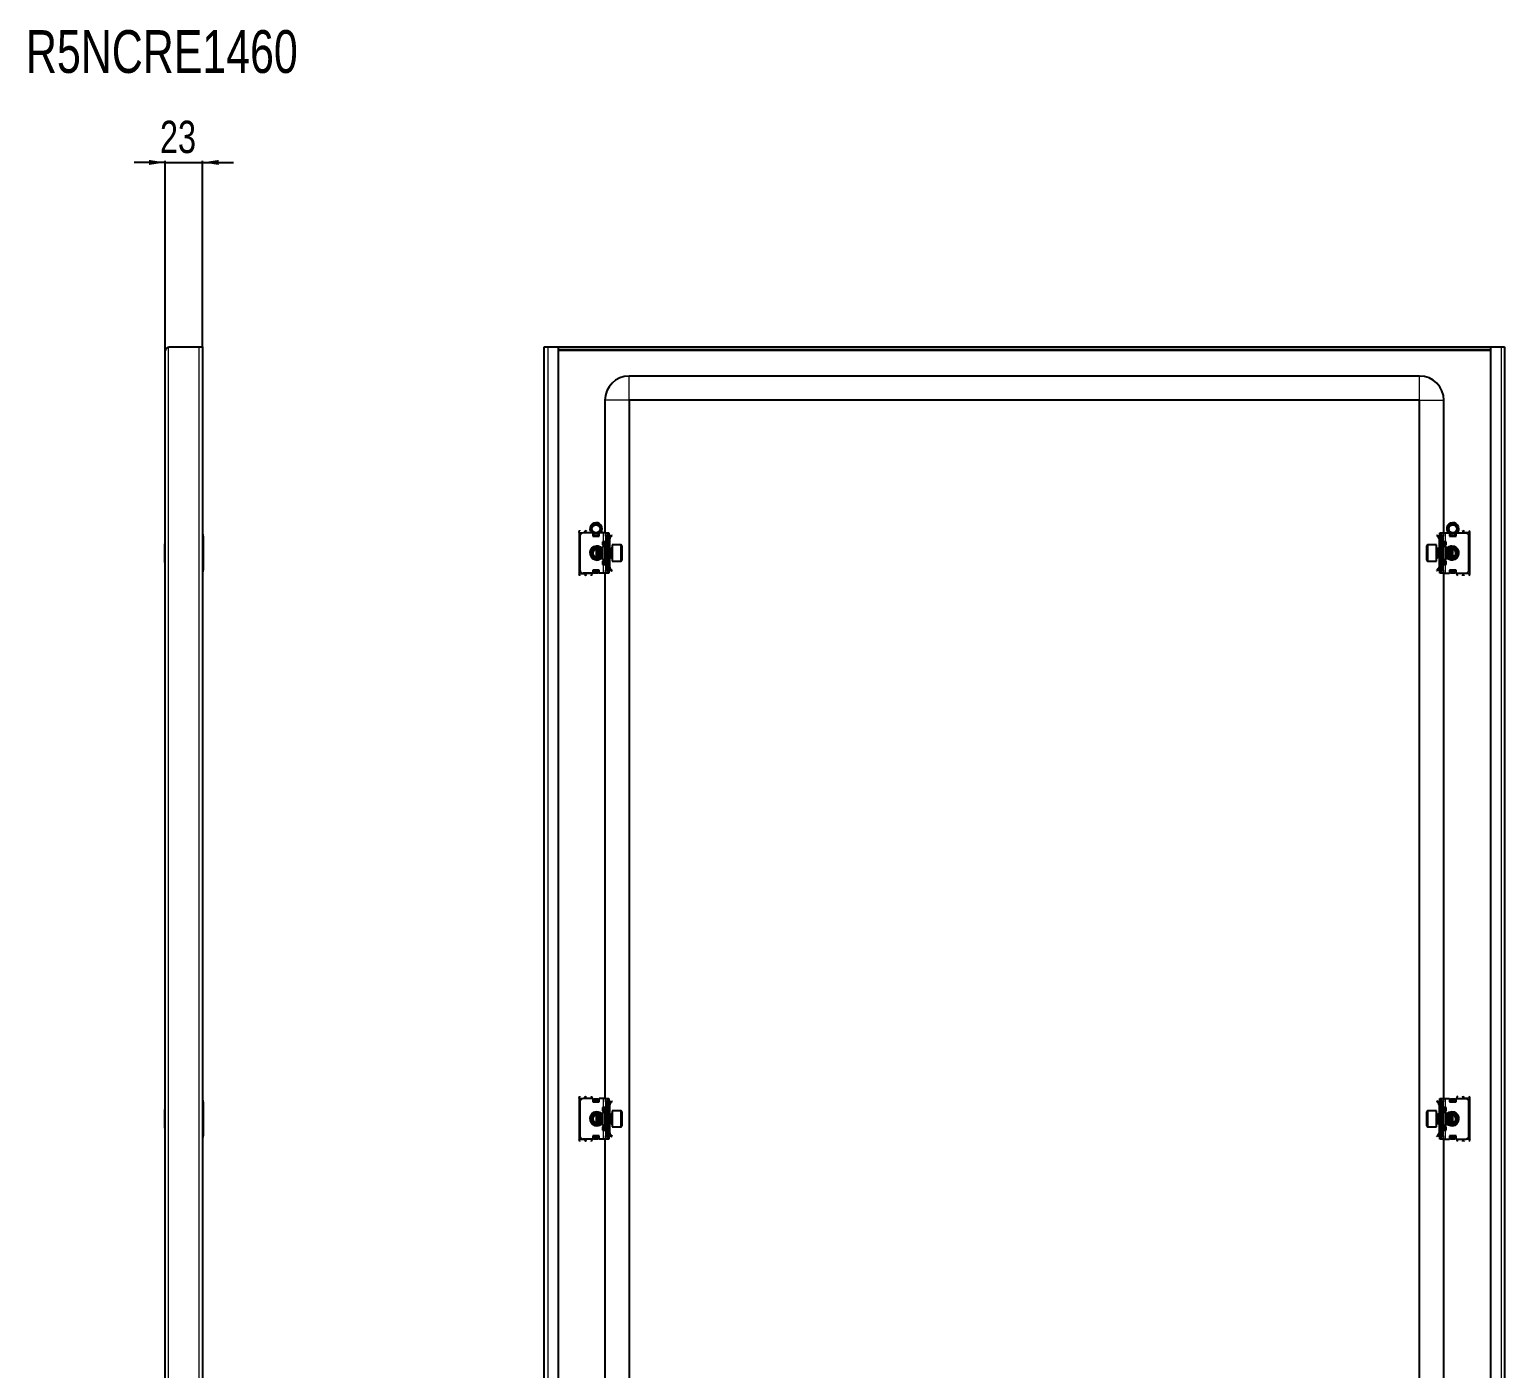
# Model space of a CAD drawing. Header units: millimetres. Extents: x -237 to 1691, y -491 to 1192.
# Drawn here: x 778 to 1691, y 364 to 1192 of the extents above; entities that cross this region are included whole.
import ezdxf

# ---------------------------------------------------------------- set-up
doc = ezdxf.new("R2010")
doc.units = ezdxf.units.MM
doc.layers.add('FORMAT', color=7, linetype='Continuous')
doc.styles.add('SLDTEXTSTYLE0', font='TXT', dxfattribs={"width": 0.75})
doc.dimstyles.new('SLDDIMSTYLE0', dxfattribs={"dimtxt": 20, "dimasz": 10, "dimexe": 0, "dimexo": 0.0625, "dimgap": 5, "dimtad": 2, "dimdec": 1, "dimrnd": 1e-09, "dimzin": 12, "dimdsep": 46, "dimtxsty": 'SLDTEXTSTYLE0', "dimsah": 1, "dimcen": 0.09, "dimadec": 0, "dimazin": 3, "dimtfac": 1, "dimtmove": 0, "dimatfit": 0, "dimfxl": 0, "dimfrac": 2, "dimtolj": 1, "dimtzin": 12, "dimarcsym": 0})

# ---------------------------------------------------------------- blocks, each defined once
blk = doc.blocks.new('_D')
at = {"layer": 'FORMAT'}
for p, q in [((862.25, 1109.7), (843.02, 1109.7)), ((862.25, 993.45), (862.25, 1110.7)), ((862.25, 1109.7), (885.25, 1109.7)), ((885.25, 995.55), (885.25, 1110.7)), ((885.25, 1109.7), (904.48, 1109.7))]:
    blk.add_line(p, q, dxfattribs=at)
for points in [[(862.25, 1109.7), (852.25, 1111.24), (852.25, 1108.17)], [(885.25, 1109.7), (895.25, 1108.17), (895.25, 1111.24)]]:
    blk.add_solid(points, dxfattribs=at)
at = {"layer": 'FORMAT', "insert": (858.97, 1135.49), "char_height": 20, "attachment_point": 1, "style": 'SLDTEXTSTYLE0'}
blk.add_mtext('23', dxfattribs=at)

msp = doc.modelspace()

# ---------------------------------------------------------------- linework, layer by layer
at = {"color": 7, "linetype": 'Continuous', "lineweight": 25}
for p, q in [((864.35, 995.54), (883.15, 995.54)), ((883.15, 995.54), (885.25, 995.54)), ((885.25, 995.54), (885.25, -359.46)), ((1096.72, 995.54), (1098.82, 995.54)), ((1096.72, -359.46), (1096.72, 995.54)), ((1098.82, 995.54), (1105.22, 995.54)), ((1105.22, 995.54), (1105.22, -359.46)), ((1105.22, 995.54), (1682.22, 995.54)), ((1682.22, -359.46), (1682.22, 995.54)), ((1682.22, 995.54), (1688.62, 995.54)), ((1688.62, 995.54), (1690.72, 995.54)), ((1690.72, 995.54), (1690.72, -359.46)), ((862.25, -357.36), (862.25, 993.44)), ((1105.22, 994.04), (1682.22, 994.04)), ((1638.22, 977.54), (1149.22, 977.54)), ((1134.22, 962.54), (1134.22, 880.54)), ((1149.22, 962.54), (1149.22, -326.46)), ((1638.22, 962.54), (1149.22, 962.54)), ((1638.22, -326.46), (1638.22, 962.54)), ((1653.22, 880.54), (1653.22, 962.54)), ((885.75, 878.54), (885.75, 857.54)), ((1118.22, 880.79), (1118.22, 855.29)), ((1118.72, 878.54), (1118.72, 857.54)), ((1126.72, 880.54), (1120.72, 880.54)), ((1126.72, 880.54), (1126.72, 878.54)), ((1126.92, 879.75), (1126.72, 879.87)), ((1126.72, 878.54), (1130.72, 878.54)), ((1126.92, 878.54), (1126.92, 879.75)), ((1126.97, 880.16), (1127.3, 880.39)), ((1127.47, 880.16), (1126.97, 879.81)), ((1126.97, 879.81), (1126.97, 880.16)), ((1126.97, 878.89), (1126.97, 879.81)), ((1126.97, 878.54), (1126.97, 878.89)), ((1127.47, 880.31), (1127.47, 880.16)), ((1127.47, 880.16), (1127.87, 880.16)), ((1129.56, 880.16), (1129.97, 880.16)), ((1129.97, 880.16), (1129.97, 880.31)), ((1130.47, 879.81), (1129.97, 880.16)), ((1130.14, 880.39), (1130.47, 880.16)), ((1130.47, 880.16), (1130.47, 879.81)), ((1130.72, 879.87), (1130.47, 879.72)), ((1130.47, 879.81), (1130.47, 878.89)), ((1130.47, 878.89), (1130.47, 878.54)), ((1133.22, 880.54), (1130.72, 880.54)), ((1130.72, 878.54), (1130.72, 880.54)), ((1134.72, 880.54), (1133.22, 880.54)), ((1134.72, 878.54), (1134.72, 880.54)), ((1134.72, 880.54), (1136.72, 880.54)), ((1134.72, 878.54), (1134.72, 857.54)), ((1135.72, 857.54), (1135.72, 878.54)), ((1136.72, 880.54), (1136.72, 880.27)), ((1136.72, 880.27), (1136.72, 855.81)), ((1136.72, 879.45), (1136.93, 879.24)), ((1137.22, 876.79), (1136.72, 876.79)), ((1137.22, 878.54), (1137.22, 878.08)), ((1137.22, 873.29), (1137.22, 876.79)), ((1137.3, 878.2), (1138.28, 879.18)), ((1137.66, 877.85), (1137.3, 878.2)), ((1137.66, 877.85), (1138.63, 878.82)), ((1138.28, 879.18), (1138.63, 878.82)), ((1649.16, 879.18), (1648.8, 878.82)), ((1649.78, 877.85), (1648.8, 878.82)), ((1650.13, 878.2), (1649.16, 879.18)), ((1649.78, 877.85), (1650.13, 878.2)), ((1650.22, 878.54), (1650.22, 878.14)), ((1650.22, 876.79), (1650.72, 876.79)), ((1650.22, 876.79), (1650.22, 873.29)), ((1650.51, 879.24), (1650.72, 879.45)), ((1650.72, 880.54), (1652.72, 880.54)), ((1650.72, 880.27), (1650.72, 880.54)), ((1650.72, 855.81), (1650.72, 880.27)), ((1651.72, 878.54), (1651.72, 857.54)), ((1652.72, 880.54), (1652.72, 878.54)), ((1652.72, 880.54), (1654.22, 880.54)), ((1652.72, 857.54), (1652.72, 878.54)), ((1654.22, 880.54), (1656.72, 880.54)), ((1656.72, 880.54), (1656.72, 878.54)), ((1656.97, 879.72), (1656.72, 879.87)), ((1656.72, 878.54), (1660.72, 878.54)), ((1656.97, 880.16), (1657.3, 880.39)), ((1657.47, 880.16), (1656.97, 879.81)), ((1656.97, 879.81), (1656.97, 880.16)), ((1656.97, 878.89), (1656.97, 879.81)), ((1656.97, 878.54), (1656.97, 878.89)), ((1657.47, 880.31), (1657.47, 880.16)), ((1657.47, 880.16), (1657.87, 880.16)), ((1659.56, 880.16), (1659.97, 880.16)), ((1659.97, 880.16), (1659.97, 880.31)), ((1660.47, 879.81), (1659.97, 880.16)), ((1660.14, 880.39), (1660.47, 880.16)), ((1660.47, 880.16), (1660.47, 879.81)), ((1660.47, 879.81), (1660.47, 878.89)), ((1660.47, 878.89), (1660.47, 878.54)), ((1660.72, 879.87), (1660.52, 879.75)), ((1660.52, 879.75), (1660.52, 878.54)), ((1660.72, 878.54), (1660.72, 880.54)), ((1660.72, 880.54), (1666.72, 880.54)), ((1668.72, 857.54), (1668.72, 878.54)), ((1669.22, 855.29), (1669.22, 880.79)), ((862.25, 873.82), (861.95, 873.82)), ((861.95, 862.25), (861.95, 873.82)), ((1129.27, 871.04), (1128.72, 870.48)), ((1128.72, 870.48), (1128.72, 865.59)), ((1129.33, 871.04), (1129.27, 871.04)), ((1129.27, 871.04), (1129.27, 865.04)), ((1129.72, 870.48), (1129.33, 871.04)), ((1129.33, 871.04), (1129.33, 866.89)), ((1129.33, 866.89), (1129.33, 865.04)), ((1130.11, 871.04), (1129.72, 870.48)), ((1129.72, 870.48), (1129.72, 867.1)), ((1129.72, 867.1), (1129.72, 865.59)), ((1130.33, 871.04), (1130.11, 871.04)), ((1130.11, 871.04), (1130.11, 866.89)), ((1130.11, 866.89), (1130.11, 865.04)), ((1130.72, 870.48), (1130.33, 871.04)), ((1130.33, 871.04), (1130.33, 866.89)), ((1130.33, 866.89), (1130.33, 865.04)), ((1130.55, 870.73), (1130.79, 870.59)), ((1131.11, 871.04), (1130.72, 870.48)), ((1130.72, 870.48), (1130.72, 867.1)), ((1130.72, 867.1), (1130.72, 865.59)), ((1131.33, 871.04), (1131.11, 871.04)), ((1131.11, 871.04), (1131.11, 866.89)), ((1131.11, 866.89), (1131.11, 865.04)), ((1131.72, 870.48), (1131.33, 871.04)), ((1131.33, 871.04), (1131.33, 866.89)), ((1131.33, 866.89), (1131.33, 865.04)), ((1132.11, 871.04), (1131.72, 870.48)), ((1131.72, 870.48), (1131.72, 867.1)), ((1131.72, 867.1), (1131.72, 865.59)), ((1132.33, 871.04), (1132.11, 871.04)), ((1132.11, 871.04), (1132.11, 866.89)), ((1132.11, 866.89), (1132.11, 865.04)), ((1132.72, 870.48), (1132.33, 871.04)), ((1132.33, 871.04), (1132.33, 866.89)), ((1132.33, 866.89), (1132.33, 865.04)), ((1132.72, 875.04), (1132.72, 873.04)), ((1133.22, 875.04), (1132.72, 875.04)), ((1132.72, 873.29), (1133.72, 873.29)), ((1132.72, 873.04), (1134.39, 872.07)), ((1134.22, 872.04), (1132.72, 872.04)), ((1132.72, 872.04), (1132.72, 864.04)), ((1134.72, 875.04), (1133.22, 875.04)), ((1133.72, 873.29), (1134.22, 873.29)), ((1134.22, 873.29), (1134.22, 872.17)), ((1137.22, 873.29), (1136.72, 873.29)), ((1137.11, 871.04), (1136.72, 870.48)), ((1137.33, 871.04), (1137.11, 871.04)), ((1137.11, 871.04), (1137.11, 866.89)), ((1137.11, 866.89), (1137.11, 865.04)), ((1137.22, 871.04), (1137.22, 873.29)), ((1137.72, 870.48), (1137.33, 871.04)), ((1137.33, 871.04), (1137.33, 866.89)), ((1137.33, 866.89), (1137.33, 865.04)), ((1138.11, 871.04), (1137.72, 870.48)), ((1137.72, 870.48), (1137.72, 867.1)), ((1137.72, 867.1), (1137.72, 865.59)), ((1138.47, 871.04), (1138.11, 871.04)), ((1138.11, 871.04), (1138.11, 866.89)), ((1138.11, 866.89), (1138.11, 865.04)), ((1144.12, 873.04), (1138.72, 873.04)), ((1138.72, 873.04), (1138.72, 863.04)), ((1144.72, 872.44), (1144.72, 863.64)), ((1642.72, 872.1), (1642.72, 872.44)), ((1642.72, 863.64), (1642.72, 872.1)), ((1648.72, 873.04), (1643.32, 873.04)), ((1648.72, 872.66), (1648.72, 873.04)), ((1648.72, 863.04), (1648.72, 872.66)), ((1649.33, 871.04), (1648.97, 871.04)), ((1649.72, 870.48), (1649.33, 871.04)), ((1649.33, 866.89), (1649.33, 871.04)), ((1649.33, 865.04), (1649.33, 866.89)), ((1650.11, 871.04), (1649.72, 870.48)), ((1649.72, 867.1), (1649.72, 870.48)), ((1649.72, 865.59), (1649.72, 867.1)), ((1650.33, 871.04), (1650.11, 871.04)), ((1650.11, 866.89), (1650.11, 871.04)), ((1650.11, 865.04), (1650.11, 866.89)), ((1650.72, 873.29), (1650.22, 873.29)), ((1650.22, 873.29), (1650.22, 871.04)), ((1650.72, 870.48), (1650.33, 871.04)), ((1650.33, 866.89), (1650.33, 871.04)), ((1650.33, 865.04), (1650.33, 866.89)), ((1654.22, 875.04), (1652.72, 875.04)), ((1653.04, 872.07), (1654.72, 873.04)), ((1653.22, 872.17), (1653.22, 873.29)), ((1653.22, 873.29), (1653.72, 873.29)), ((1654.72, 872.04), (1653.22, 872.04)), ((1653.72, 873.29), (1654.72, 873.29)), ((1654.72, 875.04), (1654.22, 875.04)), ((1654.72, 873.04), (1654.72, 875.04)), ((1654.72, 864.04), (1654.72, 872.04)), ((1655.11, 871.04), (1654.72, 870.48)), ((1655.33, 871.04), (1655.11, 871.04)), ((1655.11, 866.89), (1655.11, 871.04)), ((1655.11, 865.04), (1655.11, 866.89)), ((1655.72, 870.48), (1655.33, 871.04)), ((1655.33, 866.89), (1655.33, 871.04)), ((1655.33, 865.04), (1655.33, 866.89)), ((1656.11, 871.04), (1655.72, 870.48)), ((1655.72, 867.1), (1655.72, 870.48)), ((1655.72, 865.59), (1655.72, 867.1)), ((1656.33, 871.04), (1656.11, 871.04)), ((1656.11, 866.89), (1656.11, 871.04)), ((1656.11, 865.04), (1656.11, 866.89)), ((1656.72, 870.48), (1656.33, 871.04)), ((1656.33, 866.89), (1656.33, 871.04)), ((1656.33, 865.04), (1656.33, 866.89)), ((1656.64, 870.59), (1656.89, 870.73)), ((1657.11, 871.04), (1656.72, 870.48)), ((1656.72, 867.1), (1656.72, 870.48)), ((1656.72, 865.59), (1656.72, 867.1)), ((1657.33, 871.04), (1657.11, 871.04)), ((1657.11, 866.89), (1657.11, 871.04)), ((1657.11, 865.04), (1657.11, 866.89)), ((1657.72, 870.48), (1657.33, 871.04)), ((1657.33, 866.89), (1657.33, 871.04)), ((1657.33, 865.04), (1657.33, 866.89)), ((1658.11, 871.04), (1657.72, 870.48)), ((1657.72, 867.1), (1657.72, 870.48)), ((1657.72, 865.59), (1657.72, 867.1)), ((1658.16, 871.04), (1658.11, 871.04)), ((1658.11, 866.89), (1658.11, 871.04)), ((1658.11, 865.04), (1658.11, 866.89)), ((1658.72, 870.48), (1658.16, 871.04)), ((1658.16, 870.81), (1658.16, 871.04)), ((1658.16, 865.04), (1658.16, 870.81)), ((1658.72, 870.3), (1658.72, 870.48)), ((1658.72, 865.59), (1658.72, 870.3)), ((861.95, 862.25), (862.25, 862.25)), ((1128.2, 865.47), (1129.02, 865.29)), ((1128.72, 865.59), (1129.27, 865.04)), ((1129.27, 865.04), (1129.33, 865.04)), ((1129.33, 865.04), (1129.72, 865.59)), ((1129.51, 865.29), (1129.88, 865.36)), ((1129.72, 865.59), (1130.11, 865.04)), ((1130.11, 865.04), (1130.33, 865.04)), ((1130.33, 865.04), (1130.72, 865.59)), ((1130.79, 865.48), (1130.55, 865.35)), ((1130.72, 865.59), (1131.11, 865.04)), ((1131.11, 865.04), (1131.33, 865.04)), ((1131.33, 865.04), (1131.72, 865.59)), ((1131.72, 865.59), (1132.11, 865.04)), ((1132.11, 865.04), (1132.33, 865.04)), ((1132.33, 865.04), (1132.72, 865.59)), ((1132.72, 864.04), (1134.22, 864.04)), ((1134.39, 864.01), (1132.72, 863.04)), ((1132.72, 863.04), (1132.72, 861.04)), ((1133.72, 862.79), (1132.72, 862.79)), ((1132.72, 861.04), (1133.22, 861.04)), ((1133.22, 861.04), (1134.72, 861.04)), ((1134.22, 862.79), (1133.72, 862.79)), ((1134.22, 863.9), (1134.22, 862.79)), ((1136.72, 865.59), (1137.11, 865.04)), ((1136.72, 862.79), (1137.22, 862.79)), ((1137.22, 859.29), (1136.72, 859.29)), ((1137.11, 865.04), (1137.33, 865.04)), ((1137.22, 862.79), (1137.22, 865.04)), ((1137.22, 859.29), (1137.22, 862.79)), ((1137.22, 857.54), (1137.22, 857.93)), ((1137.66, 858.23), (1137.3, 857.87)), ((1137.3, 857.87), (1138.28, 856.9)), ((1137.33, 865.04), (1137.72, 865.59)), ((1137.66, 858.23), (1138.63, 857.25)), ((1137.72, 865.59), (1138.11, 865.04)), ((1138.11, 865.04), (1138.47, 865.04)), ((1138.72, 863.04), (1144.12, 863.04)), ((1643.32, 863.04), (1648.72, 863.04)), ((1649.78, 858.23), (1648.8, 857.25)), ((1648.97, 865.04), (1649.33, 865.04)), ((1650.13, 857.87), (1649.16, 856.9)), ((1649.33, 865.04), (1649.72, 865.59)), ((1649.72, 865.59), (1650.11, 865.04)), ((1649.78, 858.23), (1650.13, 857.87)), ((1650.11, 865.04), (1650.33, 865.04)), ((1650.22, 865.04), (1650.22, 862.79)), ((1650.22, 862.79), (1650.22, 859.29)), ((1650.22, 862.79), (1650.72, 862.79)), ((1650.22, 859.29), (1650.72, 859.29)), ((1650.22, 857.54), (1650.22, 858)), ((1650.33, 865.04), (1650.72, 865.59)), ((1652.72, 861.04), (1654.22, 861.04)), ((1654.72, 863.04), (1653.04, 864.01)), ((1653.22, 864.04), (1654.72, 864.04)), ((1653.22, 862.79), (1653.22, 863.9)), ((1653.72, 862.79), (1653.22, 862.79)), ((1654.72, 862.79), (1653.72, 862.79)), ((1654.22, 861.04), (1654.72, 861.04)), ((1654.72, 865.59), (1655.11, 865.04)), ((1654.72, 861.04), (1654.72, 863.04)), ((1655.11, 865.04), (1655.33, 865.04)), ((1655.33, 865.04), (1655.72, 865.59)), ((1655.72, 865.59), (1656.11, 865.04)), ((1656.11, 865.04), (1656.33, 865.04)), ((1656.33, 865.04), (1656.72, 865.59)), ((1656.89, 865.35), (1656.64, 865.48)), ((1656.72, 865.59), (1657.11, 865.04)), ((1657.11, 865.04), (1657.33, 865.04)), ((1657.33, 865.04), (1657.72, 865.59)), ((1657.55, 865.36), (1657.93, 865.29)), ((1657.72, 865.59), (1658.11, 865.04)), ((1658.11, 865.04), (1658.16, 865.04)), ((1658.16, 865.04), (1658.72, 865.59)), ((1658.41, 865.29), (1659.24, 865.47)), ((1126.72, 855.54), (1120.72, 855.54)), ((1126.22, 855.54), (1126.22, 855.29)), ((1130.72, 857.54), (1126.72, 857.54)), ((1126.72, 857.54), (1126.72, 855.54)), ((1126.72, 855.66), (1126.92, 855.66)), ((1126.92, 855.66), (1126.92, 857.54)), ((1126.97, 857.18), (1126.97, 857.54)), ((1126.97, 856.27), (1126.97, 857.18)), ((1126.97, 856.27), (1127.47, 855.92)), ((1126.97, 855.92), (1126.97, 856.27)), ((1127.47, 855.56), (1126.97, 855.92)), ((1129.97, 855.92), (1127.47, 855.92)), ((1127.47, 855.92), (1127.47, 855.56)), ((1129.97, 855.56), (1127.47, 855.56)), ((1129.97, 855.92), (1130.47, 856.27)), ((1129.97, 855.56), (1129.97, 855.92)), ((1130.47, 855.92), (1129.97, 855.56)), ((1130.47, 857.54), (1130.47, 857.18)), ((1130.47, 857.18), (1130.47, 856.27)), ((1130.47, 856.27), (1130.47, 855.92)), ((1130.72, 855.54), (1130.72, 857.54)), ((1133.22, 855.54), (1130.72, 855.54)), ((1134.72, 855.54), (1133.22, 855.54)), ((1134.22, 855.54), (1134.22, 530.54)), ((1134.72, 855.54), (1134.72, 857.54)), ((1136.72, 855.54), (1134.72, 855.54)), ((1136.93, 856.83), (1136.72, 856.62)), ((1136.72, 855.81), (1136.72, 855.54)), ((1138.28, 856.9), (1138.63, 857.25)), ((1649.16, 856.9), (1648.8, 857.25)), ((1650.72, 856.62), (1650.51, 856.83)), ((1650.72, 855.54), (1650.72, 855.81)), ((1652.72, 855.54), (1650.72, 855.54)), ((1652.72, 857.54), (1652.72, 855.54)), ((1652.72, 855.54), (1654.22, 855.54)), ((1653.22, 530.54), (1653.22, 855.54)), ((1654.22, 855.54), (1656.72, 855.54)), ((1660.72, 857.54), (1656.72, 857.54)), ((1656.72, 857.54), (1656.72, 855.54)), ((1656.97, 857.18), (1656.97, 857.54)), ((1656.97, 856.27), (1656.97, 857.18)), ((1656.97, 856.27), (1657.47, 855.92)), ((1656.97, 855.92), (1656.97, 856.27)), ((1657.47, 855.56), (1656.97, 855.92)), ((1659.97, 855.92), (1657.47, 855.92)), ((1657.47, 855.92), (1657.47, 855.56)), ((1659.97, 855.56), (1657.47, 855.56)), ((1659.97, 855.92), (1660.47, 856.27)), ((1659.97, 855.56), (1659.97, 855.92)), ((1660.47, 855.92), (1659.97, 855.56)), ((1660.47, 857.54), (1660.47, 857.18)), ((1660.47, 857.18), (1660.47, 856.27)), ((1660.47, 856.27), (1660.47, 855.92)), ((1660.52, 857.54), (1660.52, 855.66)), ((1660.52, 855.66), (1660.72, 855.66)), ((1660.72, 855.54), (1660.72, 857.54)), ((1660.72, 855.54), (1666.72, 855.54)), ((1661.22, 855.29), (1661.22, 855.54)), ((1118.22, 530.79), (1118.22, 505.29)), ((1126.72, 530.54), (1120.72, 530.54)), ((1126.22, 530.79), (1126.22, 530.54)), ((1126.72, 530.54), (1126.72, 528.54)), ((1126.92, 530.42), (1126.72, 530.42)), ((1126.92, 528.54), (1126.92, 530.42)), ((1126.97, 530.16), (1127.47, 530.51)), ((1127.47, 530.16), (1126.97, 529.81)), ((1126.97, 529.81), (1126.97, 530.16)), ((1126.97, 528.89), (1126.97, 529.81)), ((1127.47, 530.51), (1127.47, 530.16)), ((1127.47, 530.51), (1129.97, 530.51)), ((1127.47, 530.16), (1129.97, 530.16)), ((1129.97, 530.16), (1129.97, 530.51)), ((1129.97, 530.51), (1130.47, 530.16)), ((1130.47, 529.81), (1129.97, 530.16)), ((1130.47, 530.16), (1130.47, 529.81)), ((1130.47, 529.81), (1130.47, 528.89)), ((1130.72, 528.54), (1130.72, 530.54)), ((1133.22, 530.54), (1130.72, 530.54)), ((1134.72, 530.54), (1133.22, 530.54)), ((1134.72, 530.54), (1136.72, 530.54)), ((1134.72, 528.54), (1134.72, 530.54)), ((1136.72, 530.54), (1136.72, 530.27)), ((1136.72, 530.27), (1136.72, 505.81)), ((1136.72, 529.45), (1136.93, 529.24)), ((1650.51, 529.24), (1650.72, 529.45)), ((1650.72, 530.54), (1652.72, 530.54)), ((1650.72, 530.27), (1650.72, 530.54)), ((1650.72, 505.81), (1650.72, 530.27)), ((1652.72, 530.54), (1652.72, 528.54)), ((1652.72, 530.54), (1654.22, 530.54)), ((1654.22, 530.54), (1656.72, 530.54)), ((1656.72, 530.54), (1656.72, 528.54)), ((1656.97, 530.16), (1657.47, 530.51)), ((1657.47, 530.16), (1656.97, 529.81)), ((1656.97, 529.81), (1656.97, 530.16)), ((1656.97, 528.89), (1656.97, 529.81)), ((1657.47, 530.51), (1657.47, 530.16)), ((1657.47, 530.51), (1659.97, 530.51)), ((1657.47, 530.16), (1659.97, 530.16)), ((1659.97, 530.16), (1659.97, 530.51)), ((1659.97, 530.51), (1660.47, 530.16)), ((1660.47, 529.81), (1659.97, 530.16)), ((1660.47, 530.16), (1660.47, 529.81)), ((1660.47, 529.81), (1660.47, 528.89)), ((1660.52, 530.42), (1660.52, 528.54)), ((1660.72, 530.42), (1660.52, 530.42)), ((1660.72, 528.54), (1660.72, 530.54)), ((1660.72, 530.54), (1666.72, 530.54)), ((1661.22, 530.54), (1661.22, 530.79)), ((1669.22, 505.29), (1669.22, 530.79)), ((862.25, 523.82), (861.95, 523.82)), ((861.95, 512.25), (861.95, 523.82)), ((885.75, 528.54), (885.75, 507.54)), ((1118.72, 528.54), (1118.72, 507.54)), ((1126.72, 528.54), (1130.72, 528.54)), ((1126.97, 528.54), (1126.97, 528.89)), ((1129.27, 521.04), (1128.72, 520.48)), ((1128.72, 520.48), (1128.72, 515.59)), ((1129.33, 521.04), (1129.27, 521.04)), ((1129.27, 521.04), (1129.27, 515.04)), ((1129.72, 520.48), (1129.33, 521.04)), ((1129.33, 521.04), (1129.33, 516.89)), ((1130.11, 521.04), (1129.72, 520.48)), ((1129.72, 520.48), (1129.72, 517.1)), ((1130.33, 521.04), (1130.11, 521.04)), ((1130.11, 521.04), (1130.11, 516.89)), ((1130.72, 520.48), (1130.33, 521.04)), ((1130.33, 521.04), (1130.33, 516.89)), ((1130.47, 528.89), (1130.47, 528.54)), ((1130.55, 520.73), (1130.79, 520.59)), ((1131.11, 521.04), (1130.72, 520.48)), ((1130.72, 520.48), (1130.72, 517.1)), ((1131.33, 521.04), (1131.11, 521.04)), ((1131.11, 521.04), (1131.11, 516.89)), ((1131.72, 520.48), (1131.33, 521.04)), ((1131.33, 521.04), (1131.33, 516.89)), ((1132.11, 521.04), (1131.72, 520.48)), ((1131.72, 520.48), (1131.72, 517.1)), ((1132.33, 521.04), (1132.11, 521.04)), ((1132.11, 521.04), (1132.11, 516.89)), ((1132.72, 520.48), (1132.33, 521.04)), ((1132.33, 521.04), (1132.33, 516.89)), ((1132.72, 525.04), (1132.72, 523.04)), ((1133.22, 525.04), (1132.72, 525.04)), ((1132.72, 523.29), (1133.72, 523.29)), ((1132.72, 523.04), (1134.39, 522.07)), ((1134.22, 522.04), (1132.72, 522.04)), ((1132.72, 522.04), (1132.72, 514.04)), ((1134.72, 525.04), (1133.22, 525.04)), ((1133.72, 523.29), (1134.22, 523.29)), ((1134.22, 523.29), (1134.22, 522.17)), ((1134.72, 528.54), (1134.72, 507.54)), ((1135.72, 507.54), (1135.72, 528.54)), ((1137.22, 526.79), (1136.72, 526.79)), ((1137.22, 523.29), (1136.72, 523.29)), ((1137.11, 521.04), (1136.72, 520.48)), ((1137.33, 521.04), (1137.11, 521.04)), ((1137.11, 521.04), (1137.11, 516.89)), ((1137.22, 528.54), (1137.22, 528.08)), ((1137.22, 523.29), (1137.22, 526.79)), ((1137.22, 521.04), (1137.22, 523.29)), ((1137.3, 528.2), (1138.28, 529.18)), ((1137.66, 527.85), (1137.3, 528.2)), ((1137.72, 520.48), (1137.33, 521.04)), ((1137.33, 521.04), (1137.33, 516.89)), ((1137.66, 527.85), (1138.63, 528.82)), ((1138.11, 521.04), (1137.72, 520.48)), ((1137.72, 520.48), (1137.72, 517.1)), ((1138.47, 521.04), (1138.11, 521.04)), ((1138.11, 521.04), (1138.11, 516.89)), ((1138.28, 529.18), (1138.63, 528.82)), ((1144.12, 523.04), (1138.72, 523.04)), ((1138.72, 523.04), (1138.72, 513.04)), ((1144.72, 522.44), (1144.72, 513.64)), ((1642.72, 522.1), (1642.72, 522.44)), ((1642.72, 513.64), (1642.72, 522.1)), ((1648.72, 523.04), (1643.32, 523.04)), ((1648.72, 522.66), (1648.72, 523.04)), ((1648.72, 513.04), (1648.72, 522.66)), ((1649.16, 529.18), (1648.8, 528.82)), ((1649.78, 527.85), (1648.8, 528.82)), ((1649.33, 521.04), (1648.97, 521.04)), ((1650.13, 528.2), (1649.16, 529.18)), ((1649.72, 520.48), (1649.33, 521.04)), ((1649.33, 516.89), (1649.33, 521.04)), ((1650.11, 521.04), (1649.72, 520.48)), ((1649.72, 517.1), (1649.72, 520.48)), ((1649.78, 527.85), (1650.13, 528.2)), ((1650.33, 521.04), (1650.11, 521.04)), ((1650.11, 516.89), (1650.11, 521.04)), ((1650.22, 528.54), (1650.22, 528.14)), ((1650.22, 526.79), (1650.72, 526.79)), ((1650.22, 526.79), (1650.22, 523.29)), ((1650.72, 523.29), (1650.22, 523.29)), ((1650.22, 523.29), (1650.22, 521.04)), ((1650.72, 520.48), (1650.33, 521.04)), ((1650.33, 516.89), (1650.33, 521.04)), ((1651.72, 528.54), (1651.72, 507.54)), ((1652.72, 507.54), (1652.72, 528.54)), ((1654.22, 525.04), (1652.72, 525.04)), ((1653.04, 522.07), (1654.72, 523.04)), ((1653.22, 522.17), (1653.22, 523.29)), ((1653.22, 523.29), (1653.72, 523.29)), ((1654.72, 522.04), (1653.22, 522.04)), ((1653.72, 523.29), (1654.72, 523.29)), ((1654.72, 525.04), (1654.22, 525.04)), ((1654.72, 523.04), (1654.72, 525.04)), ((1654.72, 514.04), (1654.72, 522.04)), ((1655.11, 521.04), (1654.72, 520.48)), ((1655.33, 521.04), (1655.11, 521.04)), ((1655.11, 516.89), (1655.11, 521.04)), ((1655.72, 520.48), (1655.33, 521.04)), ((1655.33, 516.89), (1655.33, 521.04)), ((1656.11, 521.04), (1655.72, 520.48)), ((1655.72, 517.1), (1655.72, 520.48)), ((1656.33, 521.04), (1656.11, 521.04)), ((1656.11, 516.89), (1656.11, 521.04)), ((1656.72, 520.48), (1656.33, 521.04)), ((1656.33, 516.89), (1656.33, 521.04)), ((1656.64, 520.59), (1656.89, 520.73)), ((1656.72, 528.54), (1660.72, 528.54)), ((1657.11, 521.04), (1656.72, 520.48)), ((1656.72, 517.1), (1656.72, 520.48)), ((1656.97, 528.54), (1656.97, 528.89)), ((1657.33, 521.04), (1657.11, 521.04)), ((1657.11, 516.89), (1657.11, 521.04)), ((1657.72, 520.48), (1657.33, 521.04)), ((1657.33, 516.89), (1657.33, 521.04)), ((1658.11, 521.04), (1657.72, 520.48)), ((1657.72, 517.1), (1657.72, 520.48)), ((1658.16, 521.04), (1658.11, 521.04)), ((1658.11, 516.89), (1658.11, 521.04)), ((1658.72, 520.48), (1658.16, 521.04)), ((1658.16, 520.81), (1658.16, 521.04)), ((1658.16, 515.04), (1658.16, 520.81)), ((1658.72, 520.3), (1658.72, 520.48)), ((1658.72, 515.59), (1658.72, 520.3)), ((1660.47, 528.89), (1660.47, 528.54)), ((1668.72, 507.54), (1668.72, 528.54)), ((861.95, 512.25), (862.25, 512.25)), ((1128.2, 515.47), (1129.02, 515.29)), ((1128.72, 515.59), (1129.27, 515.04)), ((1129.27, 515.04), (1129.33, 515.04)), ((1129.33, 516.89), (1129.33, 515.04)), ((1129.33, 515.04), (1129.72, 515.59)), ((1129.51, 515.29), (1129.88, 515.36)), ((1129.72, 517.1), (1129.72, 515.59)), ((1129.72, 515.59), (1130.11, 515.04)), ((1130.11, 516.89), (1130.11, 515.04)), ((1130.11, 515.04), (1130.33, 515.04)), ((1130.33, 516.89), (1130.33, 515.04)), ((1130.33, 515.04), (1130.72, 515.59)), ((1130.79, 515.48), (1130.55, 515.35)), ((1130.72, 517.1), (1130.72, 515.59)), ((1130.72, 515.59), (1131.11, 515.04)), ((1131.11, 516.89), (1131.11, 515.04)), ((1131.11, 515.04), (1131.33, 515.04)), ((1131.33, 516.89), (1131.33, 515.04)), ((1131.33, 515.04), (1131.72, 515.59)), ((1131.72, 517.1), (1131.72, 515.59)), ((1131.72, 515.59), (1132.11, 515.04)), ((1132.11, 516.89), (1132.11, 515.04)), ((1132.11, 515.04), (1132.33, 515.04)), ((1132.33, 516.89), (1132.33, 515.04)), ((1132.33, 515.04), (1132.72, 515.59)), ((1132.72, 514.04), (1134.22, 514.04)), ((1134.39, 514.01), (1132.72, 513.04)), ((1132.72, 513.04), (1132.72, 511.04)), ((1133.72, 512.79), (1132.72, 512.79)), ((1132.72, 511.04), (1133.22, 511.04)), ((1133.22, 511.04), (1134.72, 511.04)), ((1134.22, 512.79), (1133.72, 512.79)), ((1134.22, 513.9), (1134.22, 512.79)), ((1136.72, 515.59), (1137.11, 515.04)), ((1136.72, 512.79), (1137.22, 512.79)), ((1137.11, 516.89), (1137.11, 515.04)), ((1137.11, 515.04), (1137.33, 515.04)), ((1137.22, 512.79), (1137.22, 515.04)), ((1137.22, 509.29), (1137.22, 512.79)), ((1137.33, 516.89), (1137.33, 515.04)), ((1137.33, 515.04), (1137.72, 515.59)), ((1137.72, 517.1), (1137.72, 515.59)), ((1137.72, 515.59), (1138.11, 515.04)), ((1138.11, 516.89), (1138.11, 515.04)), ((1138.11, 515.04), (1138.47, 515.04)), ((1138.72, 513.04), (1144.12, 513.04)), ((1643.32, 513.04), (1648.72, 513.04)), ((1648.97, 515.04), (1649.33, 515.04)), ((1649.33, 515.04), (1649.33, 516.89)), ((1649.33, 515.04), (1649.72, 515.59)), ((1649.72, 515.59), (1649.72, 517.1)), ((1649.72, 515.59), (1650.11, 515.04)), ((1650.11, 515.04), (1650.11, 516.89)), ((1650.11, 515.04), (1650.33, 515.04)), ((1650.22, 515.04), (1650.22, 512.79)), ((1650.22, 512.79), (1650.22, 509.29)), ((1650.22, 512.79), (1650.72, 512.79)), ((1650.33, 515.04), (1650.33, 516.89)), ((1650.33, 515.04), (1650.72, 515.59)), ((1652.72, 511.04), (1654.22, 511.04)), ((1654.72, 513.04), (1653.04, 514.01)), ((1653.22, 514.04), (1654.72, 514.04)), ((1653.22, 512.79), (1653.22, 513.9)), ((1653.72, 512.79), (1653.22, 512.79)), ((1654.72, 512.79), (1653.72, 512.79)), ((1654.22, 511.04), (1654.72, 511.04)), ((1654.72, 515.59), (1655.11, 515.04)), ((1654.72, 511.04), (1654.72, 513.04)), ((1655.11, 515.04), (1655.11, 516.89)), ((1655.11, 515.04), (1655.33, 515.04)), ((1655.33, 515.04), (1655.33, 516.89)), ((1655.33, 515.04), (1655.72, 515.59)), ((1655.72, 515.59), (1655.72, 517.1)), ((1655.72, 515.59), (1656.11, 515.04)), ((1656.11, 515.04), (1656.11, 516.89)), ((1656.11, 515.04), (1656.33, 515.04)), ((1656.33, 515.04), (1656.33, 516.89)), ((1656.33, 515.04), (1656.72, 515.59)), ((1656.89, 515.35), (1656.64, 515.48)), ((1656.72, 515.59), (1656.72, 517.1)), ((1656.72, 515.59), (1657.11, 515.04)), ((1657.11, 515.04), (1657.11, 516.89)), ((1657.11, 515.04), (1657.33, 515.04)), ((1657.33, 515.04), (1657.33, 516.89)), ((1657.33, 515.04), (1657.72, 515.59)), ((1657.55, 515.36), (1657.93, 515.29)), ((1657.72, 515.59), (1657.72, 517.1)), ((1657.72, 515.59), (1658.11, 515.04)), ((1658.11, 515.04), (1658.11, 516.89)), ((1658.11, 515.04), (1658.16, 515.04)), ((1658.16, 515.04), (1658.72, 515.59)), ((1658.41, 515.29), (1659.24, 515.47)), ((1126.72, 505.54), (1120.72, 505.54)), ((1126.22, 505.54), (1126.22, 505.29)), ((1130.72, 507.54), (1126.72, 507.54)), ((1126.72, 507.54), (1126.72, 505.54)), ((1126.72, 505.66), (1126.92, 505.66)), ((1126.92, 505.66), (1126.92, 507.54)), ((1126.97, 507.18), (1126.97, 507.54)), ((1126.97, 506.27), (1126.97, 507.18)), ((1126.97, 506.27), (1127.47, 505.92)), ((1126.97, 505.92), (1126.97, 506.27)), ((1127.47, 505.56), (1126.97, 505.92)), ((1129.97, 505.92), (1127.47, 505.92)), ((1127.47, 505.92), (1127.47, 505.56)), ((1129.97, 505.56), (1127.47, 505.56)), ((1129.97, 505.92), (1130.47, 506.27)), ((1129.97, 505.56), (1129.97, 505.92)), ((1130.47, 505.92), (1129.97, 505.56)), ((1130.47, 507.54), (1130.47, 507.18)), ((1130.47, 507.18), (1130.47, 506.27)), ((1130.47, 506.27), (1130.47, 505.92)), ((1130.72, 505.54), (1130.72, 507.54)), ((1133.22, 505.54), (1130.72, 505.54)), ((1134.72, 505.54), (1133.22, 505.54)), ((1134.22, 505.54), (1134.22, 130.54)), ((1134.72, 505.54), (1134.72, 507.54)), ((1136.72, 505.54), (1134.72, 505.54)), ((1137.22, 509.29), (1136.72, 509.29)), ((1136.93, 506.83), (1136.72, 506.62)), ((1136.72, 505.81), (1136.72, 505.54)), ((1137.22, 507.54), (1137.22, 507.93)), ((1137.66, 508.23), (1137.3, 507.87)), ((1137.3, 507.87), (1138.28, 506.9)), ((1137.66, 508.23), (1138.63, 507.25)), ((1138.28, 506.9), (1138.63, 507.25)), ((1649.78, 508.23), (1648.8, 507.25)), ((1649.16, 506.9), (1648.8, 507.25)), ((1650.13, 507.87), (1649.16, 506.9)), ((1649.78, 508.23), (1650.13, 507.87)), ((1650.22, 509.29), (1650.72, 509.29)), ((1650.22, 507.54), (1650.22, 508)), ((1650.72, 506.62), (1650.51, 506.83)), ((1650.72, 505.54), (1650.72, 505.81)), ((1652.72, 505.54), (1650.72, 505.54)), ((1652.72, 507.54), (1652.72, 505.54)), ((1652.72, 505.54), (1654.22, 505.54)), ((1653.22, 130.54), (1653.22, 505.54)), ((1654.22, 505.54), (1656.72, 505.54)), ((1660.72, 507.54), (1656.72, 507.54)), ((1656.72, 507.54), (1656.72, 505.54)), ((1656.97, 507.18), (1656.97, 507.54)), ((1656.97, 506.27), (1656.97, 507.18)), ((1656.97, 505.92), (1656.97, 506.27)), ((1656.97, 506.27), (1657.47, 505.92)), ((1657.47, 505.56), (1656.97, 505.92)), ((1657.47, 505.92), (1657.47, 505.56)), ((1659.97, 505.92), (1657.47, 505.92)), ((1659.97, 505.56), (1657.47, 505.56)), ((1659.97, 505.92), (1660.47, 506.27)), ((1659.97, 505.56), (1659.97, 505.92)), ((1660.47, 505.92), (1659.97, 505.56)), ((1660.47, 507.54), (1660.47, 507.18)), ((1660.47, 507.18), (1660.47, 506.27)), ((1660.47, 506.27), (1660.47, 505.92)), ((1660.52, 507.54), (1660.52, 505.66)), ((1660.52, 505.66), (1660.72, 505.66)), ((1660.72, 505.54), (1660.72, 507.54)), ((1660.72, 505.54), (1666.72, 505.54)), ((1661.22, 505.29), (1661.22, 505.54))]:
    msp.add_line(p, q, dxfattribs=at)
at = {"color": 8, "linetype": 'Continuous', "lineweight": 18}
for p, q in [((864.35, -359.46), (864.35, 995.54)), ((883.15, -359.46), (883.15, 995.54)), ((1098.82, 995.54), (1098.82, -359.46)), ((1688.62, 995.54), (1688.62, -359.46)), ((1105.22, 993.44), (1682.22, 993.44)), ((1149.22, 962.54), (1149.22, 977.54)), ((1638.22, 962.54), (1638.22, 977.54)), ((1149.22, 962.54), (1134.22, 962.54)), ((1638.22, 962.54), (1653.22, 962.54)), ((1118.22, 880.79), (1122.22, 880.79)), ((1122.22, 880.79), (1125.72, 880.79)), ((1130.47, 878.89), (1126.97, 878.89)), ((1133.22, 880.54), (1133.22, 875.04)), ((1135.72, 878.54), (1134.72, 878.54)), ((1136.72, 879.04), (1136.93, 879.24)), ((1136.72, 878.54), (1137.22, 878.54)), ((1650.72, 878.54), (1650.22, 878.54)), ((1650.72, 879.04), (1650.51, 879.24)), ((1652.72, 878.54), (1651.72, 878.54)), ((1654.22, 875.04), (1654.22, 880.54)), ((1660.47, 878.89), (1656.97, 878.89)), ((1661.72, 880.79), (1665.22, 880.79)), ((1669.22, 880.79), (1665.22, 880.79)), ((1133.72, 875.04), (1133.72, 873.29)), ((1134.22, 864.04), (1134.22, 872.04)), ((1138.47, 870.81), (1138.47, 871.04)), ((1138.47, 865.04), (1138.47, 870.81)), ((1144.12, 863.04), (1144.12, 873.04)), ((1643.32, 873.04), (1643.32, 872.66)), ((1643.32, 872.66), (1643.32, 863.04)), ((1648.97, 871.04), (1648.97, 865.04)), ((1653.22, 872.04), (1653.22, 864.04)), ((1653.72, 873.29), (1653.72, 875.04)), ((1133.22, 861.04), (1133.22, 855.54)), ((1133.72, 862.79), (1133.72, 861.04)), ((1653.72, 861.04), (1653.72, 862.79)), ((1654.22, 855.54), (1654.22, 861.04)), ((1118.22, 855.29), (1122.22, 855.29)), ((1126.22, 855.29), (1122.22, 855.29)), ((1126.97, 857.18), (1130.47, 857.18)), ((1134.72, 857.54), (1135.72, 857.54)), ((1136.72, 857.54), (1137.22, 857.54)), ((1136.72, 857.04), (1136.93, 856.83)), ((1650.72, 857.54), (1650.22, 857.54)), ((1650.72, 857.04), (1650.51, 856.83)), ((1651.72, 857.54), (1652.72, 857.54)), ((1656.97, 857.18), (1660.47, 857.18)), ((1665.22, 855.29), (1661.22, 855.29)), ((1669.22, 855.29), (1665.22, 855.29)), ((1118.22, 530.79), (1122.22, 530.79)), ((1122.22, 530.79), (1126.22, 530.79)), ((1133.22, 530.54), (1133.22, 525.04)), ((1136.72, 529.04), (1136.93, 529.24)), ((1650.72, 529.04), (1650.51, 529.24)), ((1654.22, 525.04), (1654.22, 530.54)), ((1661.22, 530.79), (1665.22, 530.79)), ((1669.22, 530.79), (1665.22, 530.79)), ((1130.47, 528.89), (1126.97, 528.89)), ((1133.72, 525.04), (1133.72, 523.29)), ((1134.22, 514.04), (1134.22, 522.04)), ((1135.72, 528.54), (1134.72, 528.54)), ((1136.72, 528.54), (1137.22, 528.54)), ((1138.47, 520.81), (1138.47, 521.04)), ((1138.47, 515.04), (1138.47, 520.81)), ((1144.12, 513.04), (1144.12, 523.04)), ((1643.32, 523.04), (1643.32, 522.66)), ((1643.32, 522.66), (1643.32, 513.04)), ((1648.97, 521.04), (1648.97, 515.04)), ((1650.72, 528.54), (1650.22, 528.54)), ((1652.72, 528.54), (1651.72, 528.54)), ((1653.22, 522.04), (1653.22, 514.04)), ((1653.72, 523.29), (1653.72, 525.04)), ((1660.47, 528.89), (1656.97, 528.89)), ((1133.22, 511.04), (1133.22, 505.54)), ((1133.72, 512.79), (1133.72, 511.04)), ((1653.72, 511.04), (1653.72, 512.79)), ((1654.22, 505.54), (1654.22, 511.04)), ((1118.22, 505.29), (1122.22, 505.29)), ((1126.22, 505.29), (1122.22, 505.29)), ((1126.97, 507.18), (1130.47, 507.18)), ((1134.72, 507.54), (1135.72, 507.54)), ((1136.72, 507.54), (1137.22, 507.54)), ((1136.72, 507.04), (1136.93, 506.83)), ((1650.72, 507.54), (1650.22, 507.54)), ((1650.72, 507.04), (1650.51, 506.83)), ((1651.72, 507.54), (1652.72, 507.54)), ((1656.97, 507.18), (1660.47, 507.18)), ((1665.22, 505.29), (1661.22, 505.29)), ((1669.22, 505.29), (1665.22, 505.29))]:
    msp.add_line(p, q, dxfattribs=at)
at = {"color": 7, "linetype": 'Continuous', "lineweight": 25, "flags": 128}
for points in [[(1129.88, 870.72), (1129.75, 870.74), (1129.51, 870.78)], [(1657.93, 870.78), (1657.68, 870.74), (1657.55, 870.72)], [(1129.88, 520.72), (1129.75, 520.74), (1129.51, 520.78)], [(1657.93, 520.78), (1657.68, 520.74), (1657.55, 520.72)]]:
    msp.add_lwpolyline(points, dxfattribs=at)
at = {"color": 7, "linetype": 'Continuous', "lineweight": 25}
for centre, radius in [((1128.72, 883.04), 3), ((1128.72, 883.04), 2.5), ((1658.72, 883.04), 3), ((1658.72, 883.04), 2.5)]:
    msp.add_circle(centre, radius, dxfattribs=at)
for centre, radius, start, end in [((1149.22, 962.54), 15, 90, 180), ((1638.22, 962.54), 15, 0, 90), ((1128.72, 883.04), 3.75, 0, 221.81031), ((1658.72, 883.04), 3.75, 0, 221.81031), ((883.75, 878.54), 2, 0, 41.40962), ((1120.72, 878.54), 2, 90, 180), ((1128.72, 883.04), 3.75, 318.18969, 0), ((1137.72, 878.54), 2, 120, 180), ((1136.22, 878.54), 1, 0, 45), ((1651.22, 878.54), 1, 135, 180), ((1649.72, 878.54), 2, 0, 60), ((1658.72, 883.04), 3.75, 318.18969, 0), ((1666.72, 878.54), 2, 0, 90), ((1129.22, 868.04), 4, 45.71765, 270), ((1129.22, 868.04), 3, 74.33161, 285.66839), ((1129.22, 868.04), 2.76, 94.01261, 248.2426), ((1129.22, 868.04), 2.45, 101.79772, 258.20228), ((1134.22, 872.54), 0.5, 270, 0), ((1138.47, 871.29), 0.25, 270, 0), ((1144.12, 872.44), 0.6, 0, 90), ((1643.32, 872.44), 0.6, 90, 180), ((1648.97, 871.29), 0.25, 180, 270), ((1653.22, 872.54), 0.5, 180, 270), ((1658.22, 868.04), 4, 90, 134.28235), ((1658.22, 868.04), 4, 225.71765, 90), ((1658.22, 868.04), 3, 254.33161, 105.66839), ((1658.22, 868.04), 2.76, 291.7574, 85.98739), ((1658.22, 868.04), 2.45, 21.7574, 78.20228), ((1658.22, 868.04), 2.45, 281.79772, 21.7574), ((1129.22, 868.04), 4, 270, 314.28235), ((1134.22, 863.54), 0.5, 0, 90), ((1138.47, 864.79), 0.25, 360, 90), ((1144.12, 863.64), 0.6, 270, 360), ((1643.32, 863.64), 0.6, 180, 270), ((1648.97, 864.79), 0.25, 90, 180), ((1653.22, 863.54), 0.5, 90, 180), ((883.75, 857.54), 2, 318.59038, 0), ((1120.72, 857.54), 2, 180, 270), ((1137.72, 857.54), 2, 180, 240), ((1136.22, 857.54), 1, 315, 0), ((1651.22, 857.54), 1, 180, 225), ((1649.72, 857.54), 2, 300, 0), ((1666.72, 857.54), 2, 270, 0), ((883.75, 528.54), 2, 0, 41.40962), ((1120.72, 528.54), 2, 90, 180), ((1137.72, 528.54), 2, 120, 180), ((1136.22, 528.54), 1, 0, 45), ((1651.22, 528.54), 1, 135, 180), ((1649.72, 528.54), 2, 0, 60), ((1666.72, 528.54), 2, 0, 90), ((1129.22, 518.04), 4, 45.71765, 270), ((1129.22, 518.04), 3, 74.33161, 285.66839), ((1129.22, 518.04), 2.76, 94.01261, 248.2426), ((1129.22, 518.04), 2.45, 101.79772, 258.20228), ((1134.22, 522.54), 0.5, 270, 0), ((1138.47, 521.29), 0.25, 270, 0), ((1144.12, 522.44), 0.6, 0, 90), ((1643.32, 522.44), 0.6, 90, 180), ((1648.97, 521.29), 0.25, 180, 270), ((1653.22, 522.54), 0.5, 180, 270), ((1658.22, 518.04), 4, 90, 134.28235), ((1658.22, 518.04), 4, 225.71765, 90), ((1658.22, 518.04), 3, 254.33161, 105.66839), ((1658.22, 518.04), 2.76, 291.7574, 85.98739), ((1658.22, 518.04), 2.45, 21.7574, 78.20228), ((1129.22, 518.04), 4, 270, 314.28235), ((1134.22, 513.54), 0.5, 0, 90), ((1138.47, 514.79), 0.25, 360, 90), ((1144.12, 513.64), 0.6, 270, 360), ((1643.32, 513.64), 0.6, 180, 270), ((1648.97, 514.79), 0.25, 90, 180), ((1653.22, 513.54), 0.5, 90, 180), ((1658.22, 518.04), 2.45, 281.79772, 21.7574), ((883.75, 507.54), 2, 318.59038, 0), ((1120.72, 507.54), 2, 180, 270), ((1137.72, 507.54), 2, 180, 240), ((1136.22, 507.54), 1, 315, 0), ((1651.22, 507.54), 1, 180, 225), ((1649.72, 507.54), 2, 300, 0), ((1666.72, 507.54), 2, 270, 0)]:
    msp.add_arc(centre, radius, start, end, dxfattribs=at)
at = {"color": 8, "linetype": 'Continuous', "lineweight": 18}
for centre, start, end in [((1129.22, 868.04), 38.94244, 270), ((1658.22, 868.04), 218.94244, 90), ((1658.22, 868.04), 90, 141.05756), ((1129.22, 868.04), 270, 321.05756), ((1129.22, 518.04), 38.94244, 270), ((1658.22, 518.04), 218.94244, 90), ((1658.22, 518.04), 90, 141.05756), ((1129.22, 518.04), 270, 321.05756)]:
    msp.add_arc(centre, 4.5, start, end, dxfattribs=at)
at = {"color": 7, "linetype": 'Continuous', "lineweight": 25}
for points, knots in [([(864.35, 995.54), (864.07, 995.36), (863.81, 995.19), (863.29, 994.84), (863.06, 994.66), (862.67, 994.31), (862.52, 994.14), (862.31, 993.79), (862.25, 993.61), (862.25, 993.44)], [0, 0, 0, 0, 0.25, 0.25, 0.5, 0.5, 0.75, 0.75, 1, 1, 1, 1]), ([(1118.22, 880.79), (1118.31, 881.03), (1118.5, 881.52), (1118.69, 881.91), (1118.79, 882.11)], [0, 0, 0, 0, 0.502065, 1, 1, 1, 1]), ([(1121.65, 882.1), (1121.73, 881.94), (1121.9, 881.6), (1122.09, 881.11), (1122.2, 880.83), (1122.22, 880.79)], [0, 0, 0, 0, 0.415483, 0.917152, 1, 1, 1, 1]), ([(1122.22, 880.79), (1122.31, 881.03), (1122.5, 881.52), (1122.69, 881.91), (1122.79, 882.11)], [0, 0, 0, 0, 0.502065, 1, 1, 1, 1]), ([(1137.3, 878.2), (1137.15, 878.01), (1136.85, 877.63), (1136.72, 877.11), (1136.72, 876.83), (1136.72, 876.79)], [0, 0, 0, 0, 0.461863, 0.923726, 1, 1, 1, 1]), ([(1137.66, 877.85), (1137.54, 877.7), (1137.35, 877.47), (1137.24, 877.09), (1137.22, 876.89), (1137.22, 876.79)], [0, 0, 0, 0, 0.485042, 0.738404, 1, 1, 1, 1]), ([(1650.22, 876.79), (1650.2, 876.98), (1650.17, 877.27), (1649.98, 877.62), (1649.85, 877.77), (1649.78, 877.85)], [0, 0, 0, 0, 0.485042, 0.738404, 1, 1, 1, 1]), ([(1650.72, 876.79), (1650.69, 877.03), (1650.64, 877.51), (1650.35, 877.97), (1650.16, 878.17), (1650.13, 878.2)], [0, 0, 0, 0, 0.4618628, 0.9237257, 1, 1, 1, 1]), ([(1664.65, 882.1), (1664.73, 881.94), (1664.9, 881.6), (1665.09, 881.11), (1665.2, 880.83), (1665.22, 880.79)], [0, 0, 0, 0, 0.4154826, 0.9171518, 1, 1, 1, 1]), ([(1665.22, 880.79), (1665.31, 881.03), (1665.5, 881.52), (1665.69, 881.91), (1665.79, 882.11)], [0, 0, 0, 0, 0.5020654, 1, 1, 1, 1]), ([(1668.65, 882.1), (1668.73, 881.94), (1668.9, 881.6), (1669.09, 881.11), (1669.2, 880.83), (1669.22, 880.79)], [0, 0, 0, 0, 0.415483, 0.917152, 1, 1, 1, 1]), ([(1136.72, 859.29), (1136.74, 859.05), (1136.79, 858.56), (1137.08, 858.1), (1137.28, 857.9), (1137.3, 857.87)], [0, 0, 0, 0, 0.461863, 0.923726, 1, 1, 1, 1]), ([(1137.22, 859.29), (1137.24, 859.1), (1137.27, 858.81), (1137.46, 858.45), (1137.59, 858.3), (1137.66, 858.23)], [0, 0, 0, 0, 0.485042, 0.738404, 1, 1, 1, 1]), ([(1649.78, 858.23), (1649.9, 858.38), (1650.08, 858.6), (1650.2, 858.98), (1650.21, 859.19), (1650.22, 859.29)], [0, 0, 0, 0, 0.485042, 0.738404, 1, 1, 1, 1]), ([(1650.13, 857.87), (1650.28, 858.06), (1650.59, 858.44), (1650.71, 858.97), (1650.72, 859.25), (1650.72, 859.29)], [0, 0, 0, 0, 0.461863, 0.923726, 1, 1, 1, 1]), ([(1118.79, 853.98), (1118.71, 854.13), (1118.54, 854.48), (1118.34, 854.97), (1118.23, 855.25), (1118.22, 855.29)], [0, 0, 0, 0, 0.415483, 0.917152, 1, 1, 1, 1]), ([(1122.22, 855.29), (1122.12, 855.04), (1121.93, 854.56), (1121.74, 854.16), (1121.65, 853.97)], [0, 0, 0, 0, 0.502065, 1, 1, 1, 1]), ([(1122.79, 853.98), (1122.71, 854.13), (1122.54, 854.48), (1122.34, 854.97), (1122.23, 855.25), (1122.22, 855.29)], [0, 0, 0, 0, 0.415483, 0.917152, 1, 1, 1, 1]), ([(1126.22, 855.29), (1126.17, 855.17), (1126.08, 854.93), (1125.93, 854.58), (1125.79, 854.25), (1125.69, 854.06), (1125.65, 853.96)], [0, 0, 0, 0, 0.247454, 0.50208, 0.749534, 1, 1, 1, 1]), ([(1661.79, 853.98), (1661.71, 854.13), (1661.54, 854.48), (1661.34, 854.97), (1661.23, 855.25), (1661.22, 855.29)], [0, 0, 0, 0, 0.415483, 0.917152, 1, 1, 1, 1]), ([(1665.22, 855.29), (1665.12, 855.04), (1664.93, 854.56), (1664.74, 854.16), (1664.65, 853.97)], [0, 0, 0, 0, 0.502065, 1, 1, 1, 1]), ([(1665.79, 853.98), (1665.71, 854.13), (1665.54, 854.48), (1665.34, 854.97), (1665.23, 855.25), (1665.22, 855.29)], [0, 0, 0, 0, 0.4154826, 0.9171518, 1, 1, 1, 1]), ([(1669.22, 855.29), (1669.12, 855.04), (1668.93, 854.56), (1668.74, 854.16), (1668.65, 853.97)], [0, 0, 0, 0, 0.502065, 1, 1, 1, 1]), ([(1118.22, 530.79), (1118.31, 531.03), (1118.5, 531.52), (1118.69, 531.91), (1118.79, 532.11)], [0, 0, 0, 0, 0.502065, 1, 1, 1, 1]), ([(1121.65, 532.1), (1121.73, 531.94), (1121.9, 531.6), (1122.09, 531.11), (1122.2, 530.83), (1122.22, 530.79)], [0, 0, 0, 0, 0.415483, 0.917152, 1, 1, 1, 1]), ([(1122.22, 530.79), (1122.31, 531.03), (1122.5, 531.52), (1122.69, 531.91), (1122.79, 532.11)], [0, 0, 0, 0, 0.502065, 1, 1, 1, 1]), ([(1125.65, 532.1), (1125.73, 531.94), (1125.9, 531.6), (1126.09, 531.11), (1126.2, 530.83), (1126.22, 530.79)], [0, 0, 0, 0, 0.415483, 0.917152, 1, 1, 1, 1]), ([(1661.22, 530.79), (1661.27, 530.91), (1661.36, 531.15), (1661.5, 531.5), (1661.65, 531.83), (1661.74, 532.02), (1661.79, 532.11)], [0, 0, 0, 0, 0.247454, 0.50208, 0.749534, 1, 1, 1, 1]), ([(1664.65, 532.1), (1664.73, 531.94), (1664.9, 531.6), (1665.09, 531.11), (1665.2, 530.83), (1665.22, 530.79)], [0, 0, 0, 0, 0.4154826, 0.9171518, 1, 1, 1, 1]), ([(1665.22, 530.79), (1665.31, 531.03), (1665.5, 531.52), (1665.69, 531.91), (1665.79, 532.11)], [0, 0, 0, 0, 0.5020654, 1, 1, 1, 1]), ([(1668.65, 532.1), (1668.73, 531.94), (1668.9, 531.6), (1669.09, 531.11), (1669.2, 530.83), (1669.22, 530.79)], [0, 0, 0, 0, 0.415483, 0.917152, 1, 1, 1, 1]), ([(1137.3, 528.2), (1137.15, 528.01), (1136.85, 527.63), (1136.72, 527.11), (1136.72, 526.83), (1136.72, 526.79)], [0, 0, 0, 0, 0.461863, 0.923726, 1, 1, 1, 1]), ([(1137.66, 527.85), (1137.54, 527.7), (1137.35, 527.47), (1137.24, 527.09), (1137.22, 526.89), (1137.22, 526.79)], [0, 0, 0, 0, 0.485042, 0.738404, 1, 1, 1, 1]), ([(1650.22, 526.79), (1650.2, 526.98), (1650.17, 527.27), (1649.98, 527.62), (1649.85, 527.77), (1649.78, 527.85)], [0, 0, 0, 0, 0.485042, 0.738404, 1, 1, 1, 1]), ([(1650.72, 526.79), (1650.69, 527.03), (1650.64, 527.51), (1650.35, 527.97), (1650.16, 528.17), (1650.13, 528.2)], [0, 0, 0, 0, 0.461863, 0.923726, 1, 1, 1, 1]), ([(1118.79, 503.98), (1118.71, 504.13), (1118.54, 504.48), (1118.34, 504.97), (1118.23, 505.25), (1118.22, 505.29)], [0, 0, 0, 0, 0.415483, 0.917152, 1, 1, 1, 1]), ([(1122.22, 505.29), (1122.12, 505.04), (1121.93, 504.56), (1121.74, 504.16), (1121.65, 503.97)], [0, 0, 0, 0, 0.502065, 1, 1, 1, 1]), ([(1122.79, 503.98), (1122.71, 504.13), (1122.54, 504.48), (1122.34, 504.97), (1122.23, 505.25), (1122.22, 505.29)], [0, 0, 0, 0, 0.4154826, 0.9171518, 1, 1, 1, 1]), ([(1126.22, 505.29), (1126.17, 505.17), (1126.08, 504.93), (1125.93, 504.58), (1125.79, 504.25), (1125.69, 504.06), (1125.65, 503.96)], [0, 0, 0, 0, 0.247454, 0.50208, 0.749534, 1, 1, 1, 1]), ([(1136.72, 509.29), (1136.74, 509.05), (1136.79, 508.56), (1137.08, 508.1), (1137.28, 507.9), (1137.3, 507.87)], [0, 0, 0, 0, 0.461863, 0.923726, 1, 1, 1, 1]), ([(1137.22, 509.29), (1137.24, 509.1), (1137.27, 508.81), (1137.46, 508.45), (1137.59, 508.3), (1137.66, 508.23)], [0, 0, 0, 0, 0.485042, 0.738404, 1, 1, 1, 1]), ([(1649.78, 508.23), (1649.9, 508.38), (1650.08, 508.6), (1650.2, 508.98), (1650.21, 509.19), (1650.22, 509.29)], [0, 0, 0, 0, 0.485042, 0.738404, 1, 1, 1, 1]), ([(1650.13, 507.87), (1650.28, 508.06), (1650.59, 508.44), (1650.71, 508.97), (1650.72, 509.25), (1650.72, 509.29)], [0, 0, 0, 0, 0.461863, 0.923726, 1, 1, 1, 1]), ([(1661.79, 503.98), (1661.71, 504.13), (1661.54, 504.48), (1661.34, 504.97), (1661.23, 505.25), (1661.22, 505.29)], [0, 0, 0, 0, 0.415483, 0.917152, 1, 1, 1, 1]), ([(1665.22, 505.29), (1665.12, 505.04), (1664.93, 504.56), (1664.74, 504.16), (1664.65, 503.97)], [0, 0, 0, 0, 0.502065, 1, 1, 1, 1]), ([(1665.79, 503.98), (1665.71, 504.13), (1665.54, 504.48), (1665.34, 504.97), (1665.23, 505.25), (1665.22, 505.29)], [0, 0, 0, 0, 0.415483, 0.917152, 1, 1, 1, 1]), ([(1669.22, 505.29), (1669.12, 505.04), (1668.93, 504.56), (1668.74, 504.16), (1668.65, 503.97)], [0, 0, 0, 0, 0.502065, 1, 1, 1, 1])]:
    msp.add_open_spline(points, degree=3, knots=knots, dxfattribs=at)

# ---------------------------------------------------------------- texts
at = {"layer": 'FORMAT', "insert": (776.08, 1191.54), "char_height": 26.458, "attachment_point": 1, "style": 'SLDTEXTSTYLE0'}
msp.add_mtext('R5NCRE1460', dxfattribs=at)

# ---------------------------------------------------------------- dimensions: what is measured, and where the dimension line sits
at = {"layer": 'FORMAT'}
dim = msp.add_linear_dim(base=(885.25, 1109.7), p1=(862.25, 993.44), p2=(885.25, 995.54), dimstyle='SLDDIMSTYLE0', dxfattribs=at)
dim.commit()
dim.dimension.update_dxf_attribs({"geometry": '_D', "text_midpoint": (873.75, 1109.7), "dimtype": 160})

doc.saveas('drawing.dxf')
